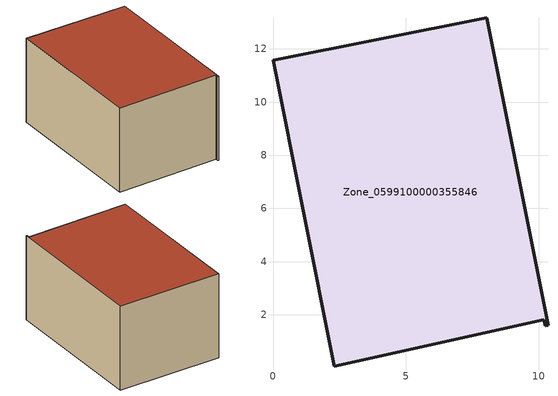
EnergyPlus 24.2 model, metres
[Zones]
Zone_0599100000355846
 floor ground (C_G): 10.2,1.8 2.3,0.07 0,11.57 8.05,13.17 10.35,1.6 10.24,1.58 z0
 wall outside (C_F): 10.35,1.6 8.05,13.17 0,11.57 2.3,0.07 10.2,1.8 10.24,1.58 10.35,1.6 z0:6.69
 roof outside (C_R): 10.24,1.58 10.35,1.6 8.05,13.17 0,11.57 2.3,0.07 10.2,1.8 z6.69
[BUILDING]
Pand.0599100000355846: North Axis=0; Terrain=City; Loads Convergence Tolerance Value=0.04; Temperature Convergence Tolerance Value=0.4; Solar Distribution=FullExterior; Maximum Number of Warmup Days=25; Minimum Number of Warmup Days=1
[Site:Location]
Rotterdam.The.Hague.AP_ZH_NLD Design_Conditions: Latitude=51.96; Longitude=4.45; Time Zone=1; Elevation=-4.5
[SITE:GROUNDTEMPERATURE:BUILDINGSURFACE]
18, 18, 18, 18, 18, 18, 18, 18, 18, 18, 18, 18
[MATERIAL] Thermal Absorptance=0.9; Solar Absorptance=0.7; Visible Absorptance=0.7
Name | Roughness | Thickness | Conductivity | Density | Specific Heat
G.D.1992-2005 | MediumSmooth | 0.15 | 0.06 | 540 | 1210
F.D.1992-2005 | Rough | 0.3 | 0.12 | 1920 | 840
R.D.1992-2005 | MediumRough | 0.2 | 0.08 | 1500 | 1000
[CONSTRUCTION]
C_G: G.D.1992-2005
C_F: F.D.1992-2005
C_R: R.D.1992-2005
[ZONE]
Zone_0599100000355846: Type=1; Multiplier=1; Ceiling Height=Autocalculate; Volume=Autocalculate; Floor Area=autocalculate; Part of Total Floor Area=Yes
[ZONEINFILTRATION:DESIGNFLOWRATE]
Infil_Zone_0599100000355846: Zone or ZoneList or Space or SpaceList=Zone_0599100000355846; Schedule=AlwaysOn; Design Flow Rate Calculation Method=Flow/Area; Flow Rate per Floor Area=0.0021; Constant Term Coefficient=1; Temperature Term Coefficient=0; Velocity Term Coefficient=0; Velocity Squared Term Coefficient=0
[HVACTEMPLATE:ZONE:IDEALLOADSAIRSYSTEM]
Zone_0599100000355846: Maximum Heating Supply Air Temperature=50; Minimum Cooling Supply Air Temperature=13; Maximum Heating Supply Air Humidity Ratio=0.0156; Minimum Cooling Supply Air Humidity Ratio=0.0077; Heating Limit=NoLimit; Cooling Limit=NoLimit; Dehumidification Control Type=ConstantSensibleHeatRatio; Cooling Sensible Heat Ratio=0.7; Dehumidification Setpoint=60; Humidification Control Type=None; Humidification Setpoint=30; Outdoor Air Method=None; Outdoor Air Flow Rate per Person=0.00944; Outdoor Air Flow Rate per Zone Floor Area=0; Outdoor Air Flow Rate per Zone=0; Demand Controlled Ventilation Type=None; Outdoor Air Economizer Type=NoEconomizer; Heat Recovery Type=None; Sensible Heat Recovery Effectiveness=0.7; Latent Heat Recovery Effectiveness=0.65
[ZONECONTROL:THERMOSTAT]
ThermostatControl_Zone_0599100000355846: Zone or ZoneList=Zone_0599100000355846; Control Type Schedule=DualSetpointControlType; Control 1=Thermostat_Zone_0599100000355846; Temperature Difference Between Cutout And Setpoint=0
[THERMOSTATSETPOINT:DUALSETPOINT]
Thermostat_Zone_0599100000355846: Heating Setpoint Temperature Schedule=HeatingSetpoint_Zone_0599100000355846; Cooling Setpoint Temperature Schedule=CoolingSetpoint_Zone_0599100000355846
[SCHEDULE:COMPACT]
HeatingSetpoint_Zone_0599100000355846: Through: 12/31, For: AllDays, Until: 24:00, 21
CoolingSetpoint_Zone_0599100000355846: Through: 12/31, For: AllDays, Until: 24:00, 24
DualSetpointControlType: Through: 12/31, For: AllDays, Until: 24:00, 4
AlwaysOn: Through: 12/31, For: AllDays, Until: 24:00, 1
